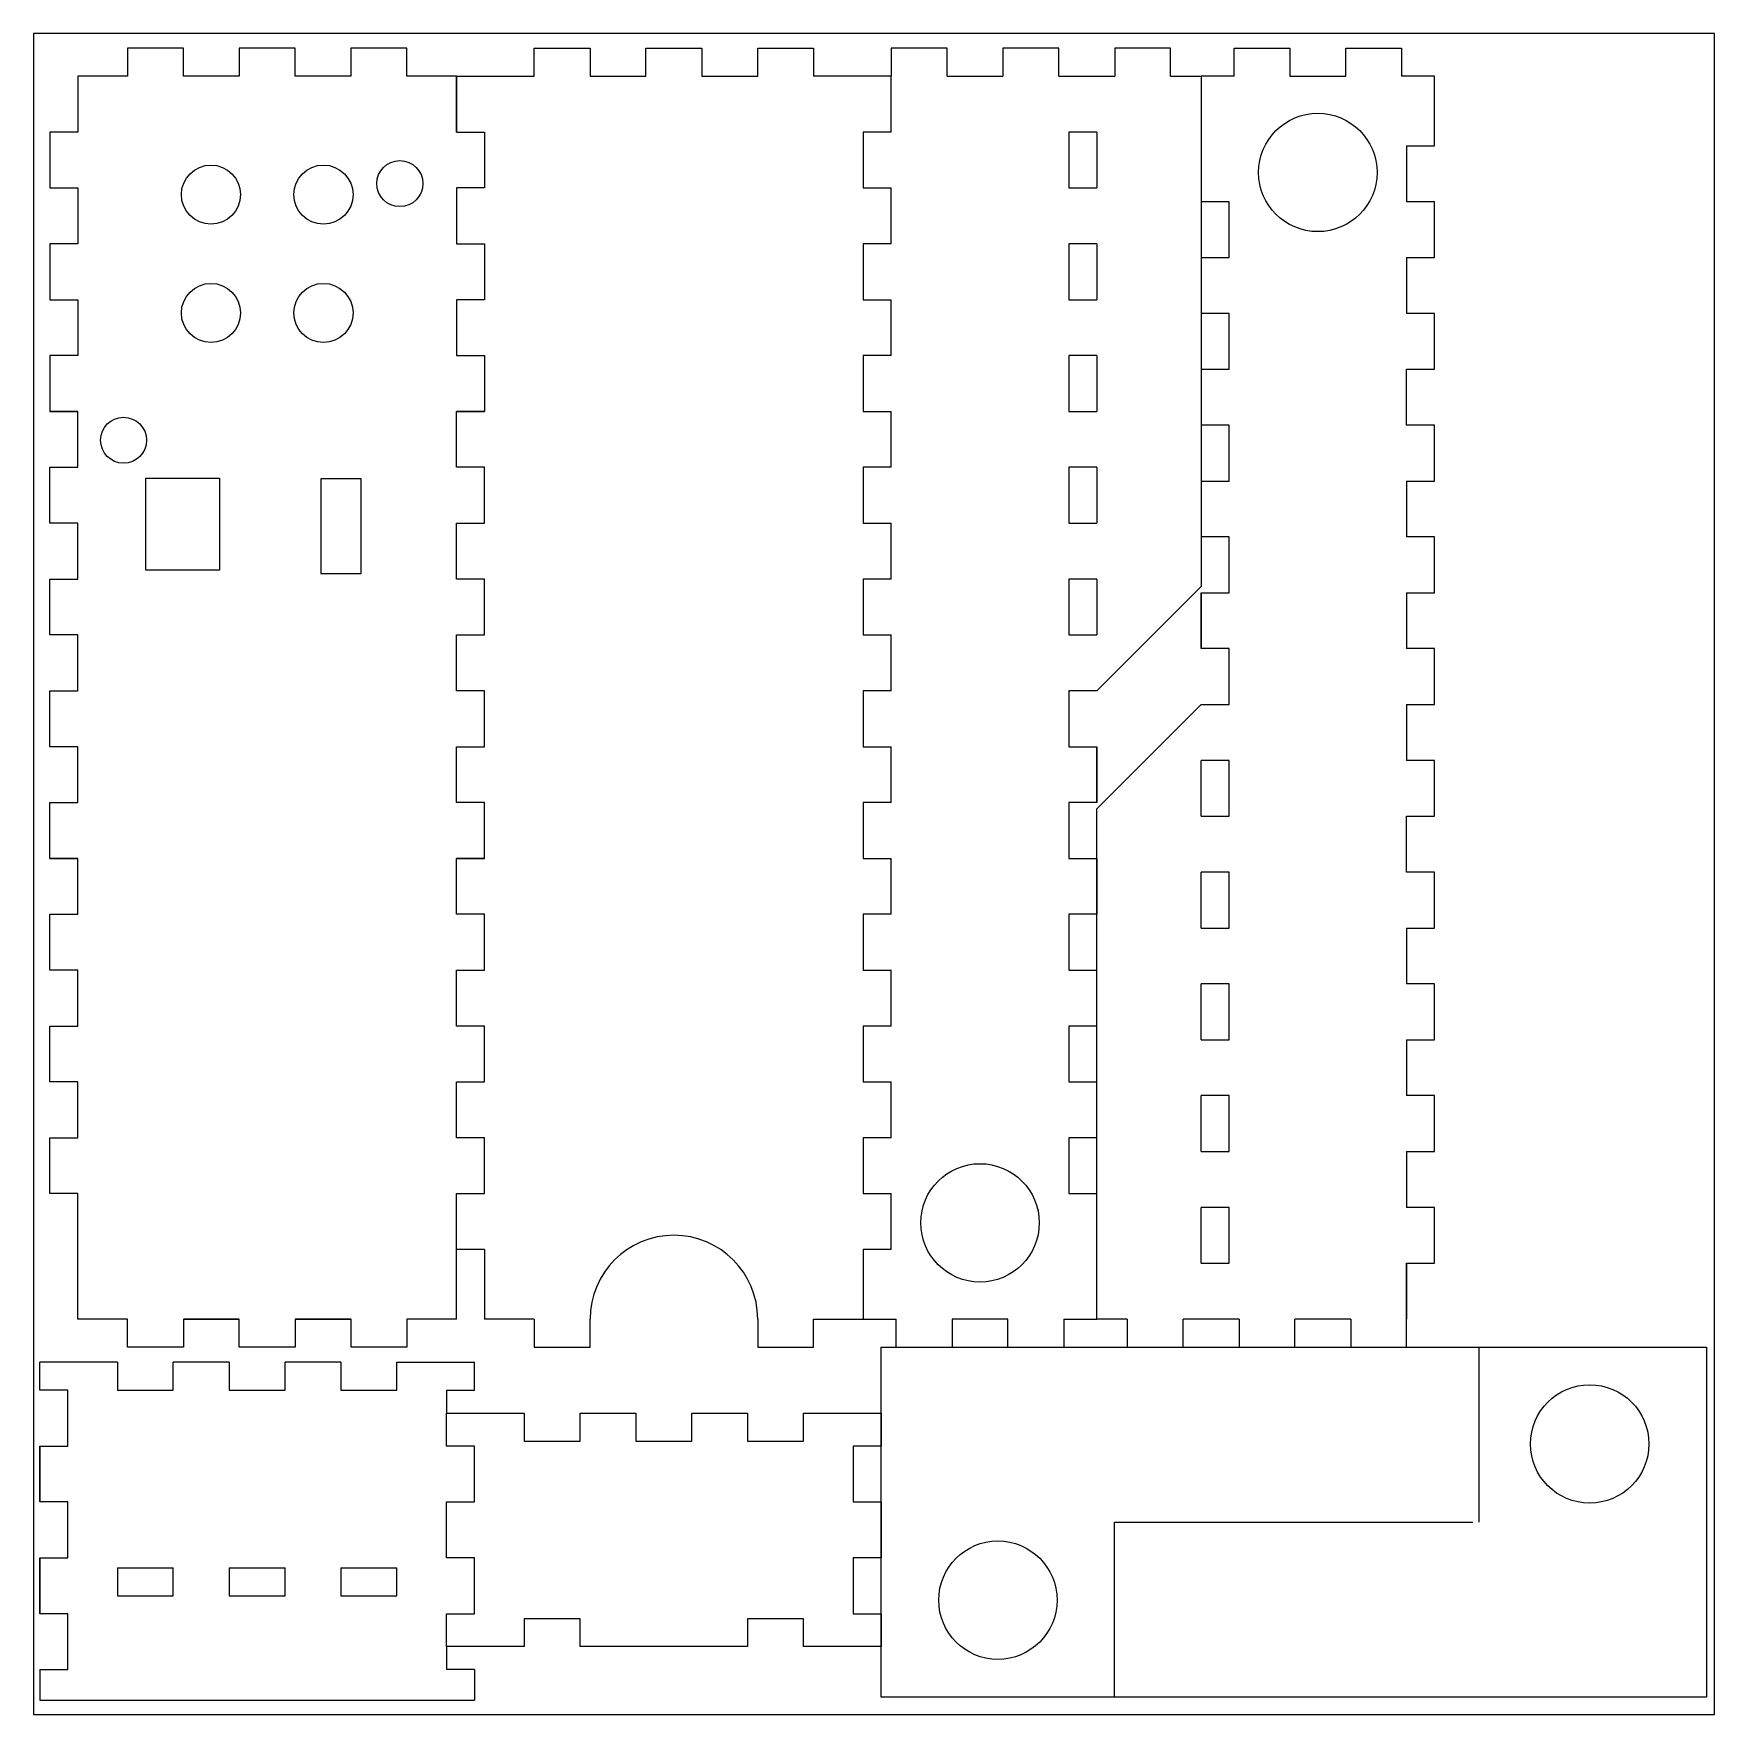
# Model space of a CAD drawing. Header units: inches. Extents: x 23.97 to 31.07, y -1.15 to 5.95.
import ezdxf

# ---------------------------------------------------------------- set-up
doc = ezdxf.new("R2010")
doc.units = ezdxf.units.IN
doc.header["$MEASUREMENT"] = 0

msp = doc.modelspace()

# ---------------------------------------------------------------- linework, layer by layer
for p, q in [((24.601, 5.89), (24.365, 5.89)), ((24.365, 5.89), (24.365, 5.772)), ((24.601, 5.772), (24.601, 5.89)), ((25.073, 5.89), (24.837, 5.89)), ((24.837, 5.89), (24.837, 5.772)), ((25.073, 5.772), (25.073, 5.89)), ((25.545, 5.89), (25.309, 5.89)), ((25.309, 5.89), (25.309, 5.772)), ((25.545, 5.772), (25.545, 5.89)), ((26.0831, 5.772), (26.0831, 5.89)), ((26.0831, 5.89), (26.3191, 5.89)), ((26.3191, 5.89), (26.3191, 5.772)), ((26.5551, 5.772), (26.5551, 5.89)), ((26.5551, 5.89), (26.7911, 5.89)), ((26.7911, 5.89), (26.7911, 5.772)), ((27.0271, 5.772), (27.0271, 5.89)), ((27.0271, 5.89), (27.2631, 5.89)), ((27.2631, 5.89), (27.2631, 5.772)), ((27.8272, 5.89), (27.5912, 5.89)), ((27.5912, 5.89), (27.5912, 5.772)), ((27.8272, 5.772), (27.8272, 5.89)), ((28.2992, 5.89), (28.0632, 5.89)), ((28.0632, 5.89), (28.0632, 5.772)), ((28.2992, 5.772), (28.2992, 5.89)), ((28.7712, 5.89), (28.5352, 5.89)), ((28.5352, 5.89), (28.5352, 5.772)), ((28.7712, 5.772), (28.7712, 5.89)), ((29.0392, 5.772), (29.0392, 5.89)), ((29.0392, 5.89), (29.2752, 5.89)), ((29.2752, 5.89), (29.2752, 5.772)), ((29.5112, 5.772), (29.5112, 5.89)), ((29.5112, 5.89), (29.7472, 5.89)), ((29.7472, 5.89), (29.7472, 5.772)), ((24.155, 5.772), (24.155, 5.536)), ((24.365, 5.772), (24.155, 5.772)), ((24.155, 5.772), (24.155, 5.536)), ((24.837, 5.772), (24.601, 5.772)), ((25.309, 5.772), (25.073, 5.772)), ((25.755, 5.772), (25.545, 5.772)), ((25.755, 5.772), (26.0831, 5.772)), ((25.755, 5.772), (25.755, 5.536)), ((25.755, 5.536), (25.755, 5.772)), ((26.3191, 5.772), (26.5551, 5.772)), ((26.7911, 5.772), (27.0271, 5.772)), ((27.5912, 5.772), (27.2631, 5.772)), ((27.5912, 5.536), (27.5912, 5.772)), ((27.5912, 5.536), (27.5912, 5.772)), ((28.7712, 5.772), (28.9002, 5.772)), ((28.9002, 5.772), (28.9002, 3.617)), ((29.0392, 5.772), (28.9002, 5.772)), ((29.2752, 5.772), (29.5112, 5.772)), ((29.8862, 5.772), (29.7472, 5.772)), ((29.8862, 5.478), (29.8862, 5.772)), ((24.155, 5.536), (24.037, 5.536)), ((24.037, 5.536), (24.037, 5.3)), ((25.755, 5.536), (25.873, 5.536)), ((25.873, 5.536), (25.873, 5.3)), ((27.5912, 5.536), (27.4732, 5.536)), ((27.4732, 5.536), (27.4732, 5.3)), ((28.4592, 5.536), (28.3412, 5.536)), ((28.3412, 5.536), (28.3412, 5.3)), ((28.4592, 5.536), (28.4592, 5.3)), ((29.7682, 5.478), (29.8862, 5.478)), ((24.037, 5.3), (24.155, 5.3)), ((24.155, 5.3), (24.155, 5.064)), ((25.873, 5.3), (25.755, 5.3)), ((25.755, 5.3), (25.755, 5.064)), ((27.4732, 5.3), (27.5912, 5.3)), ((28.3412, 5.3), (28.4592, 5.3)), ((29.0182, 5.242), (28.9002, 5.242)), ((29.0182, 5.006), (29.0182, 5.242)), ((29.8862, 5.242), (29.7682, 5.242)), ((29.8862, 5.006), (29.8862, 5.242)), ((24.155, 5.064), (24.037, 5.064)), ((24.037, 5.064), (24.037, 4.828)), ((25.755, 5.064), (25.873, 5.064)), ((25.873, 5.064), (25.873, 4.828)), ((27.5912, 5.064), (27.4732, 5.064)), ((27.4732, 5.064), (27.4732, 4.828)), ((28.4592, 5.064), (28.3412, 5.064)), ((28.3412, 5.064), (28.3412, 4.828)), ((28.4592, 5.064), (28.4592, 4.828)), ((28.9002, 5.006), (29.0182, 5.006)), ((29.7682, 5.006), (29.8862, 5.006)), ((24.037, 4.828), (24.155, 4.828)), ((24.155, 4.828), (24.155, 4.592)), ((25.873, 4.828), (25.755, 4.828)), ((25.755, 4.828), (25.755, 4.592)), ((27.4732, 4.828), (27.5912, 4.828)), ((28.3412, 4.828), (28.4592, 4.828)), ((29.0182, 4.77), (28.9002, 4.77)), ((29.0182, 4.534), (29.0182, 4.77)), ((29.8862, 4.77), (29.7682, 4.77)), ((29.8862, 4.534), (29.8862, 4.77)), ((24.155, 4.592), (24.037, 4.592)), ((24.037, 4.592), (24.037, 4.356)), ((25.755, 4.592), (25.873, 4.592)), ((25.873, 4.592), (25.873, 4.356)), ((27.5912, 4.592), (27.4732, 4.592)), ((27.4732, 4.592), (27.4732, 4.356)), ((28.4592, 4.592), (28.3412, 4.592)), ((28.3412, 4.592), (28.3412, 4.356)), ((28.4592, 4.592), (28.4592, 4.356)), ((28.9002, 4.534), (29.0182, 4.534)), ((29.7682, 4.298), (29.7682, 4.534)), ((29.7682, 4.534), (29.8862, 4.534)), ((24.155, 4.356), (24.037, 4.356)), ((24.037, 4.356), (24.155, 4.356)), ((24.155, 4.12), (24.155, 4.356)), ((25.755, 4.12), (25.755, 4.356)), ((25.755, 4.356), (25.873, 4.356)), ((25.873, 4.356), (25.755, 4.356)), ((27.4732, 4.356), (27.5912, 4.356)), ((28.3412, 4.356), (28.4592, 4.356)), ((29.0182, 4.298), (28.9002, 4.298)), ((29.0182, 4.062), (29.0182, 4.298)), ((29.8862, 4.298), (29.7682, 4.298)), ((29.8862, 4.062), (29.8862, 4.298)), ((24.037, 3.884), (24.037, 4.12)), ((24.037, 4.12), (24.155, 4.12)), ((25.873, 4.12), (25.755, 4.12)), ((25.873, 3.884), (25.873, 4.12)), ((27.5912, 4.12), (27.4732, 4.12)), ((27.4732, 4.12), (27.4732, 3.884)), ((28.4592, 4.12), (28.3412, 4.12)), ((28.3412, 4.12), (28.3412, 3.884)), ((28.4592, 4.12), (28.4592, 3.884)), ((28.9002, 4.062), (29.0182, 4.062)), ((29.7682, 4.062), (29.8862, 4.062)), ((24.155, 3.884), (24.037, 3.884)), ((24.155, 3.648), (24.155, 3.884)), ((25.755, 3.648), (25.755, 3.884)), ((25.755, 3.884), (25.873, 3.884)), ((27.4732, 3.884), (27.5912, 3.884)), ((28.3412, 3.884), (28.4592, 3.884)), ((29.0182, 3.826), (28.9002, 3.826)), ((29.0182, 3.826), (28.9002, 3.826)), ((29.0182, 3.59), (29.0182, 3.826)), ((29.8862, 3.826), (29.7682, 3.826)), ((29.8862, 3.826), (29.7682, 3.826)), ((29.8862, 3.59), (29.8862, 3.826)), ((24.037, 3.412), (24.037, 3.648)), ((24.037, 3.648), (24.155, 3.648)), ((25.873, 3.648), (25.755, 3.648)), ((25.873, 3.412), (25.873, 3.648)), ((27.5912, 3.648), (27.4732, 3.648)), ((27.4732, 3.648), (27.4732, 3.412)), ((28.4592, 3.648), (28.3412, 3.648)), ((28.3412, 3.648), (28.3412, 3.412)), ((28.4592, 3.648), (28.4592, 3.412)), ((28.9002, 3.617), (28.4592, 3.176)), ((28.9002, 3.354), (28.9002, 3.59)), ((28.9002, 3.59), (29.0182, 3.59)), ((29.7682, 3.59), (29.8862, 3.59)), ((24.155, 3.412), (24.037, 3.412)), ((24.155, 3.176), (24.155, 3.412)), ((25.755, 3.176), (25.755, 3.412)), ((25.755, 3.412), (25.873, 3.412)), ((27.4732, 3.412), (27.5912, 3.412)), ((28.3412, 3.412), (28.4592, 3.412)), ((29.0182, 3.354), (28.9002, 3.354)), ((29.0182, 3.118), (29.0182, 3.354)), ((29.8862, 3.354), (29.7682, 3.354)), ((29.8862, 3.118), (29.8862, 3.354)), ((24.037, 2.94), (24.037, 3.176)), ((24.037, 3.176), (24.155, 3.176)), ((25.873, 3.176), (25.755, 3.176)), ((25.873, 2.94), (25.873, 3.176)), ((27.5912, 3.176), (27.4732, 3.176)), ((27.4732, 3.176), (27.4732, 2.94)), ((28.4592, 3.176), (28.3412, 3.176)), ((28.3412, 3.176), (28.3412, 2.94)), ((28.4592, 2.677), (28.9002, 3.118)), ((28.9002, 3.118), (29.0182, 3.118)), ((29.7682, 3.118), (29.8862, 3.118)), ((24.155, 2.94), (24.037, 2.94)), ((24.155, 2.704), (24.155, 2.94)), ((25.755, 2.704), (25.755, 2.94)), ((25.755, 2.94), (25.873, 2.94)), ((27.4732, 2.94), (27.5912, 2.94)), ((28.3412, 2.94), (28.4592, 2.94)), ((28.4592, 2.94), (28.4592, 2.704)), ((29.0182, 2.882), (28.9002, 2.882)), ((28.9002, 2.646), (28.9002, 2.882)), ((29.0182, 2.646), (29.0182, 2.882)), ((29.8862, 2.882), (29.7682, 2.882)), ((29.8862, 2.646), (29.8862, 2.882)), ((24.037, 2.468), (24.037, 2.704)), ((24.037, 2.704), (24.155, 2.704)), ((25.873, 2.704), (25.755, 2.704)), ((25.873, 2.468), (25.873, 2.704)), ((27.5912, 2.704), (27.4732, 2.704)), ((27.4732, 2.704), (27.4732, 2.468)), ((28.4592, 2.704), (28.3412, 2.704)), ((28.3412, 2.704), (28.3412, 2.468)), ((28.4592, 0.522), (28.4592, 2.677)), ((28.9002, 2.646), (29.0182, 2.646)), ((29.7682, 2.41), (29.7682, 2.646)), ((29.7682, 2.646), (29.8862, 2.646)), ((24.155, 2.468), (24.037, 2.468)), ((24.037, 2.468), (24.155, 2.468)), ((24.155, 2.232), (24.155, 2.468)), ((25.873, 2.468), (25.755, 2.468)), ((25.755, 2.468), (25.873, 2.468)), ((25.755, 2.232), (25.755, 2.468)), ((27.4732, 2.468), (27.5912, 2.468)), ((28.3412, 2.468), (28.4592, 2.468)), ((28.3412, 2.468), (28.4592, 2.468)), ((28.4592, 2.468), (28.4592, 2.232)), ((29.0182, 2.41), (28.9002, 2.41)), ((28.9002, 2.174), (28.9002, 2.41)), ((29.0182, 2.174), (29.0182, 2.41)), ((29.8862, 2.41), (29.7682, 2.41)), ((29.8862, 2.174), (29.8862, 2.41)), ((24.037, 1.996), (24.037, 2.232)), ((24.037, 2.232), (24.155, 2.232)), ((25.873, 2.232), (25.755, 2.232)), ((25.873, 1.996), (25.873, 2.232)), ((27.5912, 2.232), (27.4732, 2.232)), ((27.4732, 2.232), (27.4732, 1.996)), ((28.4592, 2.232), (28.3412, 2.232)), ((28.3412, 2.232), (28.3412, 1.996)), ((28.9002, 2.174), (29.0182, 2.174)), ((29.7682, 2.174), (29.8862, 2.174)), ((24.155, 1.996), (24.037, 1.996)), ((24.155, 1.76), (24.155, 1.996)), ((25.755, 1.76), (25.755, 1.996)), ((25.755, 1.996), (25.873, 1.996)), ((27.4732, 1.996), (27.5912, 1.996)), ((28.3412, 1.996), (28.4592, 1.996)), ((29.0182, 1.938), (28.9002, 1.938)), ((28.9002, 1.702), (28.9002, 1.938)), ((29.0182, 1.702), (29.0182, 1.938)), ((29.8862, 1.938), (29.7682, 1.938)), ((29.8862, 1.938), (29.7682, 1.938)), ((29.8862, 1.702), (29.8862, 1.938)), ((24.037, 1.524), (24.037, 1.76)), ((24.037, 1.76), (24.155, 1.76)), ((25.873, 1.76), (25.755, 1.76)), ((25.873, 1.524), (25.873, 1.76)), ((27.5912, 1.76), (27.4732, 1.76)), ((27.4732, 1.76), (27.4732, 1.524)), ((28.4592, 1.76), (28.3412, 1.76)), ((28.3412, 1.76), (28.3412, 1.524)), ((28.9002, 1.702), (29.0182, 1.702)), ((29.7682, 1.702), (29.8862, 1.702)), ((24.155, 1.524), (24.037, 1.524)), ((24.155, 1.288), (24.155, 1.524)), ((25.755, 1.288), (25.755, 1.524)), ((25.755, 1.524), (25.873, 1.524)), ((27.4732, 1.524), (27.5912, 1.524)), ((28.3412, 1.524), (28.4592, 1.524)), ((29.0182, 1.466), (28.9002, 1.466)), ((28.9002, 1.23), (28.9002, 1.466)), ((29.0182, 1.23), (29.0182, 1.466)), ((29.8862, 1.466), (29.7682, 1.466)), ((29.8862, 1.23), (29.8862, 1.466)), ((24.037, 1.052), (24.037, 1.288)), ((24.037, 1.288), (24.155, 1.288)), ((25.873, 1.288), (25.755, 1.288)), ((25.873, 1.052), (25.873, 1.288)), ((27.5912, 1.288), (27.4732, 1.288)), ((27.4732, 1.288), (27.4732, 1.052)), ((28.4592, 1.288), (28.3412, 1.288)), ((28.3412, 1.288), (28.3412, 1.052)), ((28.9002, 1.23), (29.0182, 1.23)), ((29.7682, 1.23), (29.8862, 1.23)), ((24.155, 1.052), (24.037, 1.052)), ((24.155, 0.522), (24.155, 1.052)), ((24.155, 0.816), (24.155, 1.052)), ((25.755, 0.522), (25.755, 1.052)), ((25.755, 1.052), (25.873, 1.052)), ((25.755, 0.816), (25.755, 1.052)), ((27.4732, 1.052), (27.5912, 1.052)), ((28.3412, 1.052), (28.4592, 1.052)), ((29.0182, 0.994), (28.9002, 0.994)), ((28.9002, 0.758), (28.9002, 0.994)), ((29.0182, 0.758), (29.0182, 0.994)), ((29.8862, 0.994), (29.7682, 0.994)), ((29.8862, 0.758), (29.8862, 0.994)), ((25.873, 0.816), (25.755, 0.816)), ((25.873, 0.816), (25.873, 0.522)), ((27.5912, 0.816), (27.4732, 0.816)), ((27.4732, 0.816), (27.4732, 0.522)), ((28.9002, 0.758), (29.0182, 0.758)), ((29.7682, 0.758), (29.7682, 0.522)), ((29.7682, 0.522), (29.7682, 0.758)), ((29.7682, 0.758), (29.8862, 0.758)), ((24.3651, 0.522), (24.155, 0.522)), ((24.3651, 0.404), (24.3651, 0.522)), ((24.6011, 0.522), (24.8371, 0.522)), ((24.8371, 0.522), (24.6011, 0.522)), ((24.6011, 0.522), (24.6011, 0.404)), ((24.8371, 0.404), (24.8371, 0.522)), ((25.0731, 0.522), (25.3091, 0.522)), ((25.3091, 0.522), (25.0731, 0.522)), ((25.0731, 0.522), (25.0731, 0.404)), ((25.3091, 0.404), (25.3091, 0.522)), ((25.7552, 0.522), (25.5451, 0.522)), ((25.5451, 0.522), (25.5451, 0.404)), ((26.0831, 0.522), (25.873, 0.522)), ((26.0831, 0.522), (26.0831, 0.404)), ((26.3191, 0.404), (26.3191, 0.522)), ((27.0271, 0.522), (27.0271, 0.404)), ((27.2631, 0.404), (27.2631, 0.522)), ((27.2631, 0.522), (27.4732, 0.522)), ((27.4732, 0.522), (27.6122, 0.522)), ((27.6122, 0.404), (27.6122, 0.522)), ((28.0842, 0.522), (27.8482, 0.522)), ((27.8482, 0.522), (27.8482, 0.404)), ((28.0842, 0.404), (28.0842, 0.522)), ((28.3202, 0.522), (28.3202, 0.404)), ((28.3202, 0.522), (28.4592, 0.522)), ((28.5882, 0.522), (28.4592, 0.522)), ((28.5882, 0.522), (28.5882, 0.404)), ((28.8242, 0.404), (28.8242, 0.522)), ((29.0602, 0.522), (29.0602, 0.404)), ((29.2962, 0.404), (29.2962, 0.522)), ((29.5322, 0.522), (29.5322, 0.404)), ((29.7682, 0.404), (29.7682, 0.522)), ((24.6011, 0.404), (24.3651, 0.404)), ((25.0731, 0.404), (24.8371, 0.404)), ((25.5451, 0.404), (25.3091, 0.404)), ((26.0831, 0.404), (26.3191, 0.404)), ((27.0271, 0.404), (27.2631, 0.404)), ((27.5486, -1.075), (27.5486, 0.404)), ((27.5486, 0.404), (30.0486, 0.404)), ((30.0486, 0.404), (31.0346, 0.404)), ((30.0746, -0.3355), (30.0746, 0.404)), ((31.0346, 0.404), (31.0346, -1.075)), ((24.3223, 0.3394), (23.9943, 0.3394)), ((24.0443, 0.3394), (23.9943, 0.3394)), ((23.9943, 0.2214), (23.9943, 0.3394)), ((24.3223, 0.3394), (24.3223, 0.2214)), ((24.5583, 0.2214), (24.5583, 0.3394)), ((24.7943, 0.3394), (24.7943, 0.2214)), ((25.0303, 0.2214), (25.0303, 0.3394)), ((25.2663, 0.3394), (25.2663, 0.2214)), ((25.5023, 0.2214), (25.5023, 0.3394)), ((25.5023, 0.3394), (25.8304, 0.3394)), ((25.7804, 0.3394), (25.8304, 0.3394)), ((25.8304, 0.2214), (25.8304, 0.3394)), ((24.1123, 0.2214), (23.9943, 0.2214)), ((24.1123, -0.0146), (24.1123, 0.2214)), ((24.3223, 0.2214), (24.5583, 0.2214)), ((24.7943, 0.2214), (25.0303, 0.2214)), ((25.2663, 0.2214), (25.5023, 0.2214)), ((25.7124, 0.2214), (25.8304, 0.2214)), ((25.7124, 0.2214), (25.7124, 0.1244)), ((23.9943, -0.2506), (23.9943, -0.0146)), ((23.9943, -0.0146), (24.1123, -0.0146)), ((24.1123, -0.2506), (23.9943, -0.2506)), ((24.1123, -0.2506), (23.9943, -0.2506)), ((24.1123, -0.4866), (24.1123, -0.2506)), ((28.5346, -1.075), (28.5346, -0.3355)), ((28.5346, -0.3355), (30.0486, -0.3355)), ((23.9943, -0.7226), (23.9943, -0.4866)), ((23.9943, -0.4866), (24.1123, -0.4866)), ((24.3223, -0.5286), (24.3223, -0.6466)), ((24.3223, -0.5286), (24.5583, -0.5286)), ((24.5583, -0.6466), (24.5583, -0.5286)), ((24.7943, -0.5286), (24.7943, -0.6466)), ((24.7943, -0.5286), (25.0303, -0.5286)), ((25.0303, -0.6466), (25.0303, -0.5286)), ((25.2663, -0.5286), (25.2663, -0.6466)), ((25.2663, -0.5286), (25.5023, -0.5286)), ((25.5023, -0.6466), (25.5023, -0.5286)), ((24.3223, -0.6466), (24.5583, -0.6466)), ((24.7943, -0.6466), (25.0303, -0.6466)), ((25.2663, -0.6466), (25.5023, -0.6466)), ((24.1123, -0.7226), (23.9943, -0.7226)), ((24.1123, -0.9586), (24.1123, -0.7226)), ((25.7124, -0.8616), (25.7124, -0.9586)), ((23.9943, -0.9586), (23.9943, -1.0876)), ((23.9943, -0.9586), (24.1123, -0.9586)), ((25.8304, -0.9586), (25.7124, -0.9586)), ((25.8304, -0.9586), (25.8304, -1.0876)), ((23.9943, -1.0876), (25.8304, -1.0876)), ((28.5346, -1.075), (27.5486, -1.075)), ((31.0346, -1.075), (28.5346, -1.075))]:
    msp.add_line(p, q)
for points in [[(23.9683, -1.1479), (31.0683, -1.1479), (31.0683, 5.9521), (23.9683, 5.9521)], [(24.4427, 4.0745), (24.7542, 4.0745), (24.7542, 3.6854), (24.4427, 3.6854)], [(25.352, 3.6716), (25.352, 4.0716), (25.182, 4.0716), (25.182, 3.6716)], [(25.8304, -0.7226), (25.8304, -0.4866), (25.7124, -0.4866), (25.7124, -0.2506), (25.8304, -0.2506), (25.8304, -0.0146), (25.7124, -0.0146), (25.7124, 0.1244), (26.0405, 0.1244), (26.0405, 0.0064), (26.2765, 0.0064), (26.2765, 0.1244), (26.5125, 0.1244), (26.5125, 0.0064), (26.7485, 0.0064), (26.7485, 0.1244), (26.9845, 0.1244), (26.9845, 0.0064), (27.2205, 0.0064), (27.2205, 0.1244), (27.5486, 0.1244), (27.5486, -0.0146), (27.4306, -0.0146), (27.4306, -0.2506), (27.5486, -0.2506), (27.5486, -0.4866), (27.4306, -0.4866), (27.4306, -0.7226), (27.5486, -0.7226), (27.5486, -0.8616), (27.2205, -0.8616), (27.2205, -0.7436), (26.9845, -0.7436), (26.9845, -0.8616), (26.2765, -0.8616), (26.2765, -0.7436), (26.0405, -0.7436), (26.0405, -0.8616), (25.7124, -0.8616), (25.7124, -0.7226)]]:
    msp.add_lwpolyline(points, close=True)
for points in [[(29.0392, 5.89), (29.2752, 5.89)], [(29.5112, 5.89), (29.7472, 5.89)], [(26.3191, 5.772), (26.5551, 5.772)], [(26.7911, 5.772), (27.0271, 5.772)], [(27.8272, 5.772), (28.0632, 5.772)], [(28.2992, 5.772), (28.5352, 5.772)], [(29.7682, 5.478), (29.7682, 5.242)], [(27.5912, 5.064), (27.5912, 5.3)], [(29.7682, 5.006), (29.7682, 4.77)], [(27.5912, 4.592), (27.5912, 4.828)], [(27.5912, 4.12), (27.5912, 4.356)], [(29.7682, 4.062), (29.7682, 3.826)], [(27.5912, 3.648), (27.5912, 3.884)], [(28.9002, 3.59), (28.9002, 3.354)], [(29.7682, 3.59), (29.7682, 3.354)], [(27.5912, 3.176), (27.5912, 3.412)], [(29.7682, 3.118), (29.7682, 2.882)], [(27.5912, 2.704), (27.5912, 2.94)], [(28.4592, 2.704), (28.4592, 2.94)], [(27.5912, 2.232), (27.5912, 2.468)], [(28.4592, 2.232), (28.4592, 2.468)], [(29.7682, 2.174), (29.7682, 1.938)], [(27.5912, 1.76), (27.5912, 1.996)], [(29.7682, 1.702), (29.7682, 1.466)], [(27.5912, 1.288), (27.5912, 1.524)], [(29.7682, 1.23), (29.7682, 0.994)], [(27.5912, 0.816), (27.5912, 1.052)], [(29.0602, 0.522), (28.8242, 0.522)], [(29.5322, 0.522), (29.2962, 0.522)], [(24.7943, 0.3394), (24.5583, 0.3394)], [(25.2663, 0.3394), (25.0303, 0.3394)], [(23.9943, -0.0146), (23.9943, -0.2506)], [(23.9943, -0.4866), (23.9943, -0.7226)]]:
    msp.add_lwpolyline(points)
for centre, radius in [((29.3932, 5.3656), 0.25), ((24.7175, 5.272), 0.125), ((25.1925, 5.272), 0.125), ((25.5153, 5.3185), 0.0971), ((24.7175, 4.772), 0.125), ((25.1925, 4.772), 0.125), ((24.3483, 4.2344), 0.0971), ((27.9662, 0.9284), 0.25), ((30.5416, -0.0055), 0.25), ((28.0416, -0.6654), 0.25)]:
    msp.add_circle(centre, radius)
msp.add_arc((26.6731, 0.522), 0.354, 0, 180)

doc.saveas('drawing.dxf')
